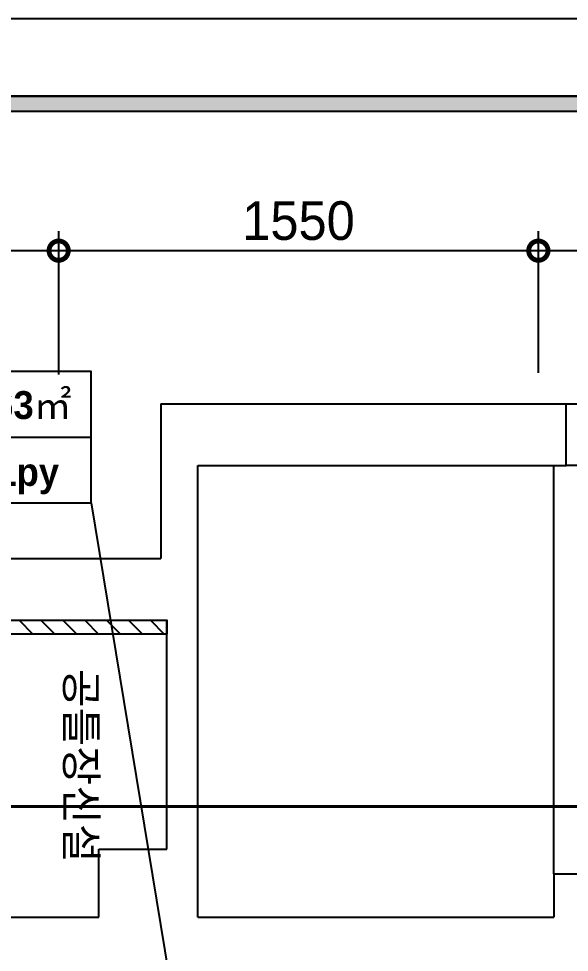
# Model space of a CAD drawing. Header units: millimetres. Extents: x 145965 to 228269, y 99354 to 115204.
# Drawn here: x 174019 to 175798, y 111686 to 114704 of the extents above; entities that cross this region are included whole.
import ezdxf
from ezdxf.enums import TextEntityAlignment as Align

# ---------------------------------------------------------------- set-up
doc = ezdxf.new("R2010")
doc.units = ezdxf.units.MM
doc.header["$LTSCALE"] = 50
doc.linetypes.add('HID', pattern=[2.5, 1.5, -1])
for name, color, linetype in [('0-ELC TEXT', 7, 'Continuous'), ('03-TEXT', 3, 'Continuous'), ('07-DIM WAL', 5, 'Continuous'), ('3.기호.계단선', 30, 'Continuous'), ('FORM(YOURNAME)-1', 1, 'Continuous'), ('FORM(YOURNAME)-11', 1, 'Continuous'), ('벽1', 2, 'Continuous'), ('틀', 8, 'Continuous')]:
    doc.layers.add(name, color=color, linetype=linetype)
doc.styles.add('YOURNAME', font='HY울릉도M.TTF')
doc.styles.add('넥슨고딕', font='NEXONLv1GothicBold.ttf')
doc.styles.add('스타일1', font='HY울릉도M.TTF')
doc.styles.add('코레일둥고', font='Korail_Round_Gothic_Medium.ttf')
doc.dimstyles.new('50', dxfattribs={"dimscale": 50, "dimtxt": 2.5, "dimasz": 2.5, "dimexe": 1.25, "dimexo": 2, "dimtad": 1, "dimdec": 0, "dimtxsty": '스타일1', "dimblk": 'DOTSMALL', "dimcen": 2.5, "dimclrd": 1, "dimclre": 1, "dimclrt": 2, "dimadec": 0, "dimazin": 0, "dimtfac": 1, "dimtdec": 0, "dimtix": 1, "dimtmove": 0, "dimatfit": 3, "dimldrblk": 'DOTSMALL', "dimfxl": 1.25, "dimarcsym": 0})

# ---------------------------------------------------------------- blocks, each defined once
blk = doc.blocks.new('FORM-ELEVATION')
at = {"layer": 'FORM(YOURNAME)-11'}
h = blk.add_hatch(color=256, dxfattribs=at)
h.dxf.hatch_style = 1
h.paths.add_polyline_path([(-10309, 35708), (71691, 35708), (71691, 35508), (-10309, 35508)])
h.paths.add_polyline_path([(-10309, -21492), (71691, -21492), (71691, -21692), (-10309, -21692)])
at = {"layer": 'Defpoints', "color": 158}
for points in [[(-10309, -21692), (71691, -21692), (71691, 35708), (-10309, 35708)], [(-8309, 33708), (61071, 33708), (61071, -19692), (-8309, -19692)]]:
    blk.add_lwpolyline(points, close=True, dxfattribs=at)
at = {"layer": 'FORM(YOURNAME)-11', "color": 250}
blk.add_lwpolyline([(-11309, -22692), (72691, -22692), (72691, 36708), (-11309, 36708)], close=True, dxfattribs=at)
at = {"layer": 'FORM(YOURNAME)-11'}
blk.add_lwpolyline([(-10309, 35708), (71691, 35708), (71691, 35508), (-10309, 35508)], close=True, dxfattribs=at)
at = {"layer": 'FORM(YOURNAME)-11', "color": 3, "style": 'YOURNAME'}
for tag, height, p in [('1', 450, (71041, -1219)), ('2', 450, (71041, -1863)), ('3', 450, (71041, -3150)), ('4', 450, (71041, -5081)), ('5', 515, (71041, -7398)), ('6', 515, (71041, -9650)), ('7', 515, (71041, -11903)), ('8', 515, (71041, -14155)), ('9', 515, (71041, -16408)), ('10', 515, (66791, -18596)), ('11', 515, (71041, -18660)), ('12', 515, (66791, -20848)), ('13', 515, (71041, -20848))]:
    blk.add_attdef(tag, text='', height=height, dxfattribs=at).set_placement(p, align=Align.MIDDLE_RIGHT)
blk = doc.blocks.new('vidaisejh')
blk.add_line((154247.9, 71732.3), (154247.9, 73052.3))
at = {"layer": '벽1'}
for p, q in [((152977.9, 73252.3), (152977.9, 72752.3)), ((152977.9, 73252.3), (154287.9, 73252.3)), ((154287.9, 73052.3), (154287.9, 73252.3)), ((153097.9, 73052.3), (154287.9, 73052.3)), ((153097.9, 71592.3), (153097.9, 73052.3)), ((152347.9, 72752.3), (152977.9, 72752.3)), ((152347.9, 72552.3), (152997.9, 72552.3)), ((152997.9, 71812.3), (152997.9, 72552.3)), ((152777.9, 71812.3), (152997.9, 71812.3)), ((152777.9, 71592.3), (152777.9, 71812.3)), ((154247.9, 71732.3), (154247.9, 71592.3)), ((154247.9, 71732.3), (154937.9, 71732.3)), ((152447.9, 71592.3), (152777.9, 71592.3)), ((153097.9, 71592.3), (154247.9, 71592.3)), ((153097.9, 71592.3), (153310.6, 71592.3))]:
    blk.add_line(p, q, dxfattribs=at)
at = {"layer": '틀'}
for p, q in [((154287.9, 73252.3), (157747.9, 73252.3)), ((154287.9, 73052.3), (154287.9, 73252.3)), ((157747.9, 73052.3), (154287.9, 73052.3))]:
    blk.add_line(p, q, dxfattribs=at)
blk = doc.blocks.new('_DotSmall')
at = {"color": 0, "linetype": 'ByBlock', "const_width": 0.5}
blk.add_lwpolyline([(-0.0625, 0, 1), (0.0625, 0, 1)], format="xyb", close=True, dxfattribs=at)
blk = doc.blocks.new('*D811')
at = {"layer": '07-DIM WAL', "color": 1, "lineweight": -2}
for p, q in [((174147.9, 113554.4), (174147.9, 114016.9)), ((175697.9, 113559.4), (175697.9, 114016.9)), ((174147.9, 113954.4), (175697.9, 113954.4))]:
    blk.add_line(p, q, dxfattribs=at)
at = {"layer": 'Defpoints', "color": 0}
for p in [(175697.9, 113954.4), (174147.9, 113454.4), (175697.9, 113459.4)]:
    blk.add_point(p, dxfattribs=at)
at = {"layer": '07-DIM WAL', "color": 1, "lineweight": -2, "xscale": 125, "yscale": 125, "zscale": 125, "rotation": 180}
blk.add_blockref('_DotSmall', (174147.9, 113954.4), dxfattribs=at)
at = {"layer": '07-DIM WAL', "color": 1, "lineweight": -2, "xscale": 125, "yscale": 125, "zscale": 125}
blk.add_blockref('_DotSmall', (175697.9, 113954.4), dxfattribs=at)
at = {"layer": '07-DIM WAL', "color": 2, "insert": (174922.9, 114050.7), "char_height": 125, "attachment_point": 5, "style": '스타일1'}
blk.add_mtext('1550', dxfattribs=at)

msp = doc.modelspace()

# ---------------------------------------------------------------- hatches: boundary and pattern name
at = {"layer": '3.기호.계단선', "transparency": 33554687}
h = msp.add_hatch(dxfattribs=at)
h.set_pattern_fill('_USER', color=256, scale=50, angle=315, style=0, pattern_type=0)
h.set_pattern_definition([(315, (21500, 40207.184), (35.355339, 35.355339), [])])
h.paths.add_polyline_path([(170847.9, 108289.4), (170847.9, 112759.4), (174497.9, 112759.4), (174497.9, 112714.4), (170892.9, 112714.4), (170892.9, 108289.4)])

# ---------------------------------------------------------------- linework, layer by layer
at = {"layer": '03-TEXT', "color": 7}
for p, q in [((173743.3, 113350.9), (174252.9, 113350.9)), ((174252.9, 113138.6), (174713.4, 110341.5))]:
    msp.add_line(p, q, dxfattribs=at)
msp.add_lwpolyline([(172268.9, 113138.6), (174252.9, 113138.6), (174252.9, 113563.1), (172268.9, 113563.1)], close=True, dxfattribs=at)
at = {"layer": '3.기호.계단선'}
msp.add_lwpolyline([(170847.9, 108289.4), (170847.9, 112759.4), (174497.9, 112759.4), (174497.9, 112714.4), (170892.9, 112714.4), (170892.9, 108289.4), (170847.9, 108289.4)], dxfattribs=at)
at = {"layer": '3.기호.계단선', "linetype": 'HID', "const_width": 10}
msp.add_lwpolyline([(179997.9, 110588.8), (179997.9, 111467.6), (176158.9, 111467.6), (176158.9, 112156.9), (172992.3, 112156.9)], dxfattribs=at)

# ---------------------------------------------------------------- block references
msp.add_blockref('vidaisejh', (21500, 40207.2))
at = {"layer": 'FORM(YOURNAME)-1', "xscale": 0.2500000000000001, "yscale": 0.2500000000000001, "zscale": 0.2500000000000001}
msp.add_blockref('FORM-ELEVATION', (170792.5, 105527.4), dxfattribs=at)

# ---------------------------------------------------------------- texts
at = {"layer": '0-ELC TEXT', "style": '코레일둥고'}
msp.add_text('공틀장신설', height=100, rotation=270, dxfattribs=at).set_placement((174170.8, 112602.7))
at = {"layer": '03-TEXT', "style": '넥슨고딕'}
for s, p in [('3.63㎡', (174014.1, 113410.2)), ('1.1py', (173998.7, 113193.7))]:
    msp.add_text(s, height=90, dxfattribs=at).set_placement(p, align=Align.CENTER)

# ---------------------------------------------------------------- dimensions: what is measured, and where the dimension line sits
at = {"layer": '07-DIM WAL'}
dim = msp.add_linear_dim(base=(175697.9, 113954.4), p1=(174147.9, 113454.4), p2=(175697.9, 113459.4), dimstyle='50', override={"dimtfill": 0}, dxfattribs=at)
dim.commit()
dim.dimension.update_dxf_attribs({"geometry": '*D811', "text_midpoint": (174922.9, 114050.7)})

doc.saveas('drawing.dxf')
